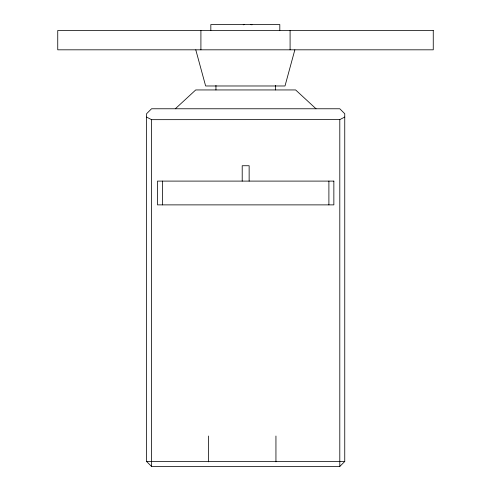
<?xml version="1.0" encoding="UTF-8"?>
<svg xmlns="http://www.w3.org/2000/svg" width="491" height="491" viewBox="0 0 491 491"><rect width="100%" height="100%" fill="white"/><g stroke="black" fill="none" stroke-linecap="round" stroke-linejoin="round"><path stroke-width="0.74" d="M294.858 49.818L285.001 85.98L205.637 85.98L195.78 49.818M339.797 466.45L344.75 461.497L344.75 113.722L339.797 108.769L151.547 108.769L146.588 113.722L146.588 461.497L151.547 466.45L339.797 466.45L339.797 119.608L344.75 117.073M175.324 108.769L195.725 89.945L295.619 89.945L316.02 108.769M243.211 24.796L244.647 24.55M146.588 117.073L151.547 119.669L339.797 119.608M146.588 461.497L344.75 461.497M250.594 24.55L252.03 24.796M328.896 181.099L328.896 204.876M290.089 30.497L290.089 49.818M279.809 30.497L279.809 24.55L210.829 24.55L210.829 30.497M275.942 436.014L275.942 461.828M275.396 85.403L275.396 89.945M249.14 181.099L249.14 165.737L242.204 165.737L242.204 181.099M215.948 85.403L215.948 89.945M208.565 436.014L208.565 461.828M200.911 30.497L200.911 49.818M162.441 181.099L162.441 204.876M151.547 119.669L151.547 466.45M433.258 30.497L57.742 30.497L57.742 49.818L433.258 49.818L433.258 30.497M333.855 181.099L157.488 181.099L157.488 204.876L333.855 204.876L333.855 181.099"/></g></svg>
